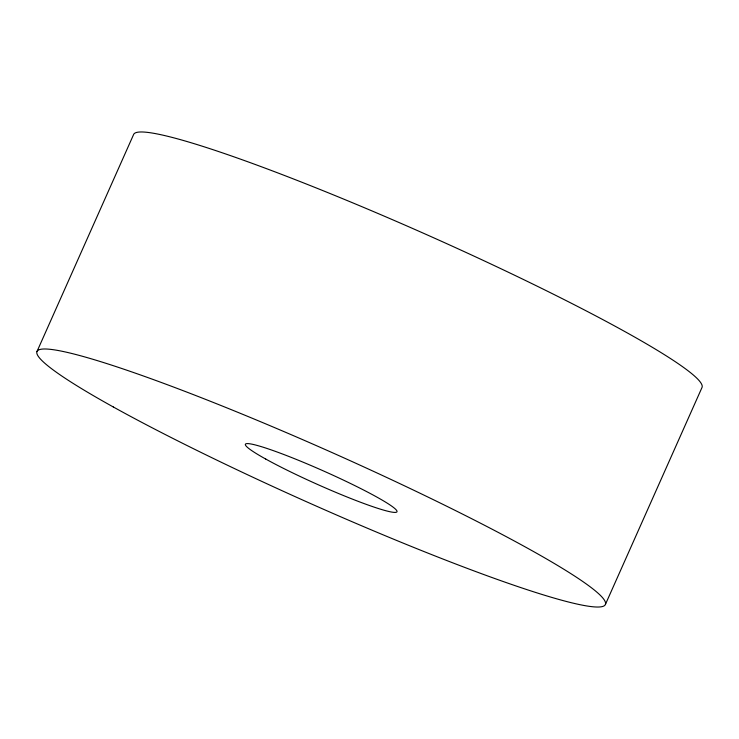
<?xml version="1.0" encoding="UTF-8"?>
<svg xmlns="http://www.w3.org/2000/svg" width="739" height="739" viewBox="0 0 739 739"><rect width="100%" height="100%" fill="white"/><g stroke="black" fill="none" stroke-linecap="round" stroke-linejoin="round"><path stroke-width="1.11" d="M36.95 351.616L133.574 134.6A311.082 27.657 24 0 1 427.567 235.067A311.082 27.657 24 0 1 702.05 387.384L605.426 604.4M113.298 406.967A311.082 27.657 24 0 0 593.223 606.802A311.082 27.657 24 0 0 257.052 420.251A311.082 27.657 24 0 0 113.298 406.967M265.754 459.058A82.953 7.372 24 0 0 393.73 512.349A82.953 7.372 24 0 0 304.089 462.605A82.953 7.372 24 0 0 265.754 459.058"/></g></svg>
